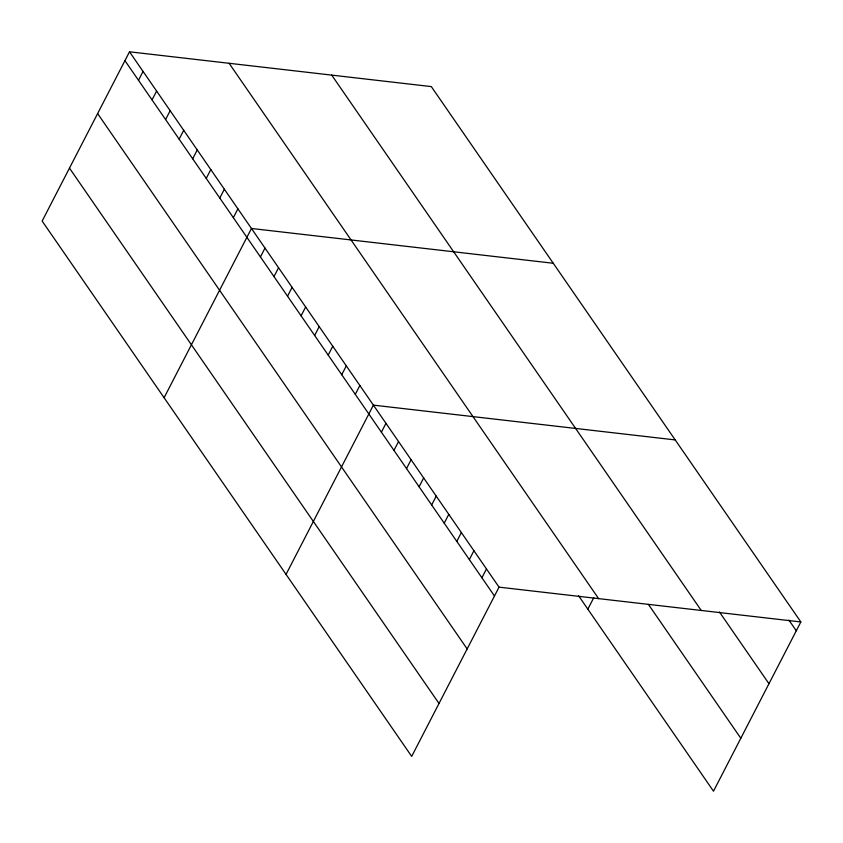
<?xml version="1.0" encoding="UTF-8"?>
<svg xmlns="http://www.w3.org/2000/svg" width="843" height="843" viewBox="0 0 843 843"><rect width="100%" height="100%" fill="white"/><g stroke="black" fill="none" stroke-linecap="round" stroke-linejoin="round"><path stroke-width="1.26" d="M129.506 51.802L42.15 221.056L411.69 756.403L499.045 587.149L129.506 51.802L431.31 86.597L800.85 621.944L713.494 791.198L578.583 595.748M138.494 80.275L143.057 71.434M152.046 99.906L156.608 91.065M165.597 119.537L170.16 110.696M179.137 139.169L183.711 130.328M192.689 158.8L197.251 149.949M206.24 178.431L210.803 169.58M219.791 198.052L224.354 189.211M233.342 217.684L237.905 208.843M164.1 397.727L251.456 228.474L553.261 263.258M260.445 256.946L265.008 248.095M273.986 276.578L278.559 267.726M287.537 296.199L292.099 287.358M301.088 315.83L305.651 306.989M314.639 335.461L319.202 326.62M328.19 355.093L332.753 346.252M341.742 374.724L346.304 365.873M355.282 394.345L359.856 385.504M286.04 574.389L373.396 405.135L675.211 439.92M381.405 432.174L385.968 423.334M393.966 450.383L398.528 441.542M406.526 468.582L411.089 459.741M419.097 486.78L423.66 477.939M431.658 504.989L436.221 496.148M444.219 523.187L448.782 514.346M456.79 541.385L461.353 532.544M469.351 559.594L473.914 550.753M481.911 577.792L486.474 568.951M587.845 609.173L593.788 597.666M499.045 587.149L800.85 621.944M788.89 620.079L796.287 630.785M719.448 611.986L768.964 683.715M331.721 75.111L701.25 610.458M648.425 604.42L740.818 738.257M229.106 63.288L598.635 598.635M124.943 60.654L494.483 595.99M97.619 113.584L467.159 648.931M69.474 168.126L439.003 703.473"/></g></svg>
